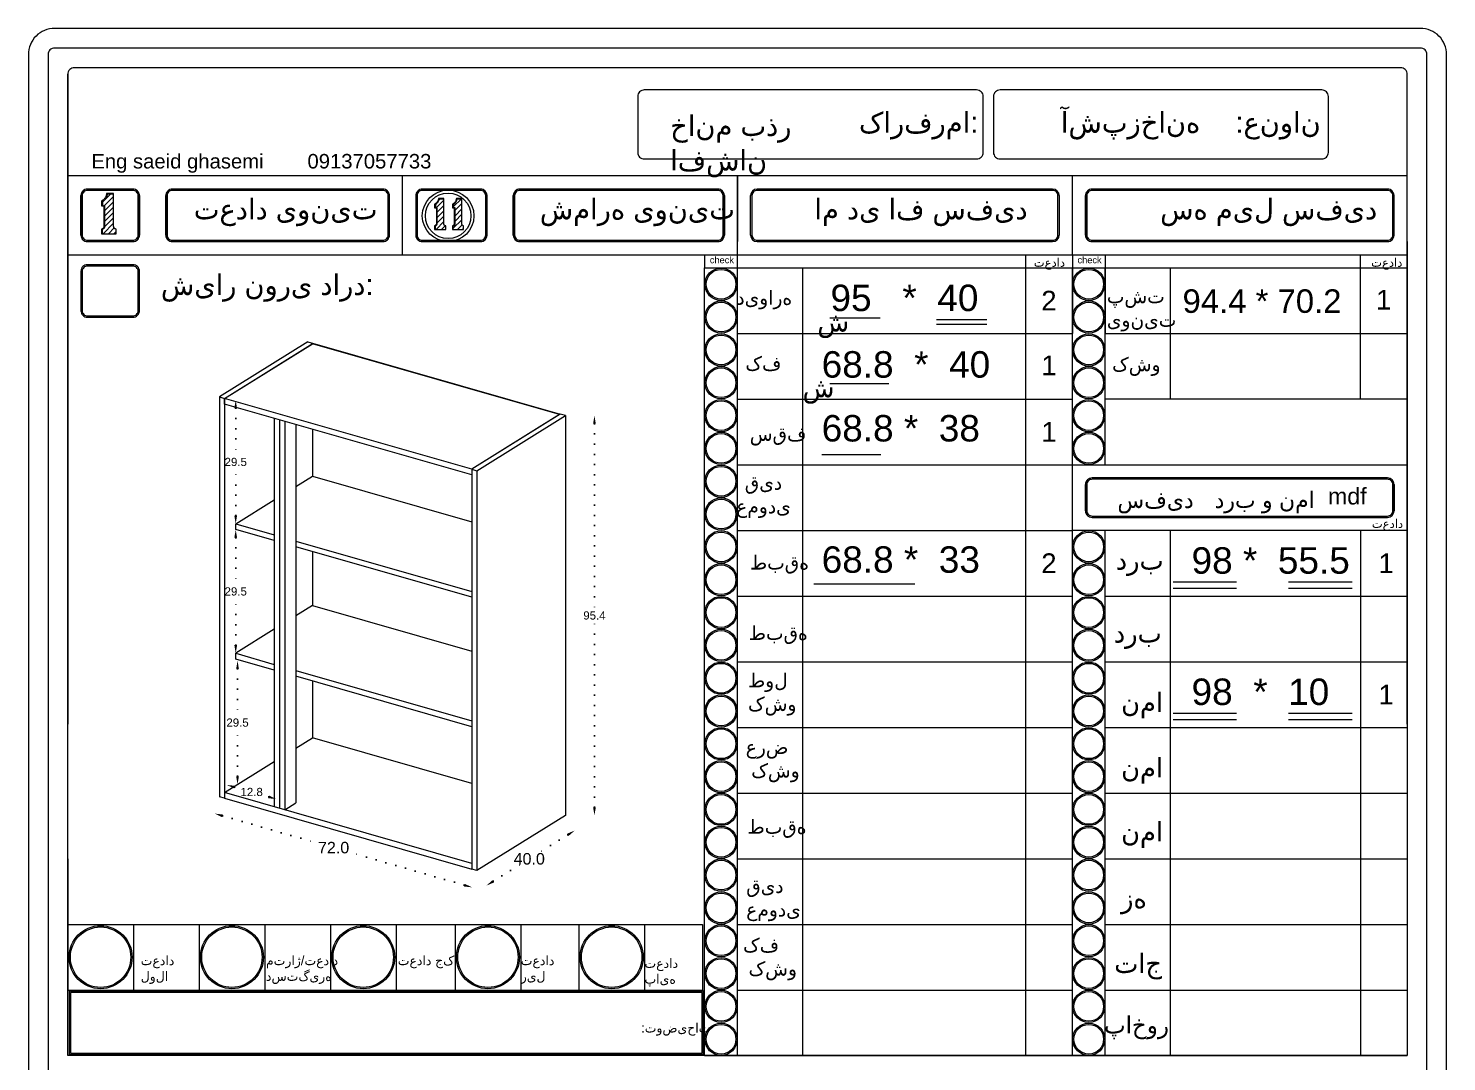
# Model space of a CAD drawing. Header units: inches. Extents: x -1979 to 7680, y -968 to 3127.
# Drawn here: x 1922.6 to 2354.6, y 2171.5 to 2486.3 of the extents above; entities that cross this region are included whole.
import ezdxf

# ---------------------------------------------------------------- set-up
doc = ezdxf.new("R2010")
doc.units = ezdxf.units.IN
doc.header["$MEASUREMENT"] = 0
doc.linetypes.add('ACAD_ISO07W100', pattern=[3, 0, -3])
doc.styles.get("Standard").update_dxf_attribs({"font": 'arial.ttf'})
doc.dimstyles.new('Copy of Standard', dxfattribs={"dimtxt": 2.5, "dimasz": 2.5, "dimexe": 0.18, "dimexo": 0.0625, "dimgap": 0.09, "dimtad": 0, "dimtih": 1, "dimtoh": 1, "dimdec": 1, "dimzin": 0, "dimdsep": 46, "dimtxsty": 'Standard', "dimcen": 0.09, "dimse1": 1, "dimse2": 1, "dimadec": 0, "dimazin": 0, "dimtfac": 1, "dimtdec": 1, "dimtix": 1, "dimtofl": 0, "dimtmove": 0, "dimatfit": 3, "dimfxl": 1, "dimtolj": 1, "dimtzin": 0, "dimarcsym": 0})
doc.dimstyles.get("Standard").update_dxf_attribs({"dimtxt": 3.5, "dimasz": 2.5, "dimexe": 0.18, "dimexo": 0.0625, "dimgap": 0.09, "dimtad": 0, "dimtih": 1, "dimtoh": 1, "dimdec": 1, "dimzin": 0, "dimdsep": 46, "dimtxsty": 'Standard', "dimcen": 0.09, "dimse1": 1, "dimse2": 1, "dimadec": 0, "dimazin": 0, "dimtfac": 1, "dimtdec": 1, "dimtix": 1, "dimtofl": 0, "dimtmove": 0, "dimatfit": 3, "dimfxl": 1, "dimtolj": 1, "dimtzin": 0, "dimarcsym": 0})
pattern_1 = [(45, (1480.8519, 2975.4378), (-0.8148213, 0.8148213), [])]

# ---------------------------------------------------------------- blocks, each defined once
blk = doc.blocks.new('*D163')
at = {"color": 0, "linetype": 'ACAD_ISO07W100', "lineweight": -2, "transparency": 16777216}
for p, q in [((2095.06, 2365.86), (2095.06, 2308.82)), ((2095.06, 2249.06), (2095.06, 2306.09))]:
    blk.add_line(p, q, dxfattribs=at)
at = {"color": 0, "transparency": 16777216}
for points in [[(2094.64, 2365.86), (2095.48, 2365.86), (2095.06, 2368.36)], [(2094.64, 2249.06), (2095.48, 2249.06), (2095.06, 2246.56)]]:
    blk.add_solid(points, dxfattribs=at)
at = {"layer": 'Defpoints', "color": 0, "transparency": 16777216}
for p in [(2086.2, 2368.36), (2095.06, 2368.36), (2086.2, 2246.56)]:
    blk.add_point(p, dxfattribs=at)
at = {"color": 0, "lineweight": 20, "transparency": 16777216, "insert": (2095.06, 2307.46), "char_height": 2.5, "attachment_point": 5}
blk.add_mtext('\\A1;95.4', dxfattribs=at)
blk = doc.blocks.new('*D164')
at = {"color": 0, "linetype": 'ACAD_ISO07W100', "lineweight": -2, "transparency": 16777216}
for p, q in [((2086.95, 2240.64), (2078.21, 2235.19)), ((2064.25, 2226.49), (2072.19, 2231.44))]:
    blk.add_line(p, q, dxfattribs=at)
at = {"color": 0, "transparency": 16777216}
for points in [[(2086.73, 2240.99), (2087.17, 2240.29), (2089.07, 2241.96)], [(2064.03, 2226.84), (2064.47, 2226.14), (2062.13, 2225.17)]]:
    blk.add_solid(points, dxfattribs=at)
at = {"layer": 'Defpoints', "color": 0, "transparency": 16777216}
for p in [(2086.2, 2246.56), (2059.26, 2229.76), (2062.13, 2225.17)]:
    blk.add_point(p, dxfattribs=at)
at = {"color": 0, "lineweight": 20, "transparency": 16777216, "insert": (2075.2, 2233.32), "char_height": 3.5, "attachment_point": 5}
blk.add_mtext('\\A1;40.0', dxfattribs=at)
blk = doc.blocks.new('*D165')
at = {"color": 0, "linetype": 'ACAD_ISO07W100', "lineweight": -2, "transparency": 16777216}
for p, q in [((1981.76, 2246.43), (2010.99, 2238.05)), ((2055.39, 2225.32), (2020.22, 2235.41))]:
    blk.add_line(p, q, dxfattribs=at)
at = {"color": 0, "transparency": 16777216}
for points in [[(1981.88, 2246.83), (1981.65, 2246.03), (1979.36, 2247.12)], [(2055.51, 2225.73), (2055.28, 2224.92), (2057.79, 2224.64)]]:
    blk.add_solid(points, dxfattribs=at)
at = {"layer": 'Defpoints', "color": 0, "transparency": 16777216}
for p in [(1980.83, 2252.25), (1979.36, 2247.12), (2059.26, 2229.76)]:
    blk.add_point(p, dxfattribs=at)
at = {"color": 0, "lineweight": 20, "transparency": 16777216, "insert": (2015.61, 2236.73), "char_height": 3.5, "attachment_point": 5}
blk.add_mtext('\\A1;72.0', dxfattribs=at)
blk = doc.blocks.new('*D168')
at = {"color": 0, "linetype": 'ACAD_ISO07W100', "lineweight": -2, "transparency": 16777216}
for p, q in [((1985.79, 2331.14), (1985.79, 2316.16)), ((1985.79, 2298.44), (1985.79, 2313.43))]:
    blk.add_line(p, q, dxfattribs=at)
at = {"color": 0, "transparency": 16777216}
for points in [[(1985.37, 2331.14), (1986.2, 2331.14), (1985.79, 2333.64)], [(1985.37, 2298.44), (1986.2, 2298.44), (1985.79, 2295.94)]]:
    blk.add_solid(points, dxfattribs=at)
at = {"layer": 'Defpoints', "color": 0, "transparency": 16777216}
for p in [(1985.79, 2333.64), (1985.79, 2295.94), (1985.79, 2295.94)]:
    blk.add_point(p, dxfattribs=at)
at = {"color": 0, "lineweight": 20, "transparency": 16777216, "insert": (1985.79, 2314.79), "char_height": 2.5, "attachment_point": 5}
blk.add_mtext('\\A1;29.5', dxfattribs=at)
blk = doc.blocks.new('*D166')
at = {"color": 0, "linetype": 'ACAD_ISO07W100', "lineweight": -2, "transparency": 16777216}
for p, q in [((1986.35, 2291.18), (1986.35, 2276.2)), ((1986.35, 2258.48), (1986.35, 2273.46))]:
    blk.add_line(p, q, dxfattribs=at)
at = {"color": 0, "transparency": 16777216}
for points in [[(1985.93, 2291.18), (1986.76, 2291.18), (1986.35, 2293.68)], [(1985.93, 2258.48), (1986.76, 2258.48), (1986.35, 2255.98)]]:
    blk.add_solid(points, dxfattribs=at)
at = {"layer": 'Defpoints', "color": 0, "transparency": 16777216}
for p in [(1986.35, 2293.68), (1986.35, 2255.98), (1986.35, 2255.98)]:
    blk.add_point(p, dxfattribs=at)
at = {"color": 0, "lineweight": 20, "transparency": 16777216, "insert": (1986.35, 2274.83), "char_height": 2.5, "attachment_point": 5}
blk.add_mtext('\\A1;29.5', dxfattribs=at)
blk = doc.blocks.new('*D167')
at = {"color": 0, "linetype": 'ACAD_ISO07W100', "lineweight": -2, "transparency": 16777216}
for p, q in [((1985.79, 2370.58), (1985.79, 2355.6)), ((1985.79, 2337.88), (1985.79, 2352.87))]:
    blk.add_line(p, q, dxfattribs=at)
at = {"color": 0, "transparency": 16777216}
for points in [[(1985.37, 2370.58), (1986.2, 2370.58), (1985.79, 2373.08)], [(1985.37, 2337.88), (1986.2, 2337.88), (1985.79, 2335.38)]]:
    blk.add_solid(points, dxfattribs=at)
at = {"layer": 'Defpoints', "color": 0, "transparency": 16777216}
for p in [(1985.79, 2373.08), (1985.79, 2335.38), (1985.79, 2335.38)]:
    blk.add_point(p, dxfattribs=at)
at = {"color": 0, "lineweight": 20, "transparency": 16777216, "insert": (1985.79, 2354.23), "char_height": 2.5, "attachment_point": 5}
blk.add_mtext('\\A1;29.5', dxfattribs=at)
blk = doc.blocks.new('*D169')
at = {"color": 0, "linetype": 'ACAD_ISO07W100', "lineweight": -2, "transparency": 16777216}
for p, q in [((1985.49, 2255.17), (1987.42, 2254.61)), ((1995.79, 2252.21), (1993.86, 2252.77))]:
    blk.add_line(p, q, dxfattribs=at)
at = {"color": 0, "transparency": 16777216}
for points in [[(1985.6, 2255.57), (1985.37, 2254.77), (1983.08, 2255.85)], [(1995.91, 2252.61), (1995.68, 2251.81), (1998.19, 2251.52)]]:
    blk.add_solid(points, dxfattribs=at)
at = {"layer": 'Defpoints', "color": 0, "transparency": 16777216}
for p in [(1982.42, 2253.53), (1998.19, 2251.52), (1997.53, 2249.2)]:
    blk.add_point(p, dxfattribs=at)
at = {"color": 0, "lineweight": 20, "transparency": 16777216, "insert": (1990.64, 2253.69), "char_height": 2.5, "attachment_point": 5}
blk.add_mtext('\\A1;12.8', dxfattribs=at)

msp = doc.modelspace()

# ---------------------------------------------------------------- hatches: boundary and pattern name
at = {"lineweight": 20}
h = msp.add_hatch(dxfattribs=at)
h.set_pattern_fill('ANSI31', color=256, scale=9.218651)
h.set_pattern_definition([(45, (1199.3718, 2974.9671), (-0.8148213, 0.8148213), [])])
h.paths.add_polyline_path([(1949.14, 2425.22), (1949.05, 2425.26), (1948.96, 2425.31), (1948.88, 2425.38), (1948.82, 2425.45), (1948.75, 2425.53), (1948.7, 2425.61), (1948.66, 2425.7), (1948.63, 2425.8), (1948.62, 2425.9), (1948.61, 2426), (1948.61, 2435.92), (1946.75, 2435.92), (1946.72, 2435.69), (1946.67, 2435.46), (1946.61, 2435.24), (1946.52, 2435.02), (1946.41, 2434.81), (1946.29, 2434.62), (1946.15, 2434.43), (1946, 2434.25), (1945.83, 2434.09), (1945.64, 2433.95), (1945.45, 2433.82), (1945.24, 2433.71), (1945.24, 2432.3), (1945.65, 2432.3), (1945.96, 2432.28), (1945.96, 2426.04), (1945.95, 2425.94), (1945.92, 2425.85), (1945.89, 2425.76), (1945.85, 2425.67), (1945.8, 2425.59), (1945.74, 2425.51), (1945.67, 2425.44), (1945.59, 2425.38), (1945.51, 2425.32), (1945.43, 2425.28), (1945.34, 2425.24), (1945.24, 2425.21), (1945.24, 2423.78), (1949.33, 2423.78), (1949.33, 2425.16), (1949.23, 2425.18)])
h = msp.add_hatch(dxfattribs=at)
h.set_pattern_fill('ANSI31', color=256, scale=9.218651)
h.set_pattern_definition(pattern_1)
h.paths.add_polyline_path([(2049.6, 2426.2), (2049.53, 2426.23), (2049.46, 2426.27), (2049.4, 2426.32), (2049.35, 2426.37), (2049.3, 2426.43), (2049.26, 2426.5), (2049.23, 2426.57), (2049.21, 2426.65), (2049.2, 2426.72), (2049.19, 2426.8), (2049.19, 2434.44), (2047.76, 2434.44), (2047.74, 2434.26), (2047.7, 2434.08), (2047.65, 2433.91), (2047.58, 2433.74), (2047.5, 2433.58), (2047.41, 2433.43), (2047.3, 2433.29), (2047.18, 2433.15), (2047.05, 2433.03), (2046.91, 2432.92), (2046.76, 2432.82), (2046.6, 2432.73), (2046.6, 2431.65), (2046.91, 2431.65), (2047.15, 2431.63), (2047.15, 2426.83), (2047.14, 2426.75), (2047.12, 2426.68), (2047.1, 2426.61), (2047.07, 2426.54), (2047.03, 2426.48), (2046.98, 2426.42), (2046.93, 2426.37), (2046.87, 2426.32), (2046.81, 2426.28), (2046.74, 2426.24), (2046.67, 2426.21), (2046.6, 2426.19), (2046.6, 2425.09), (2049.75, 2425.09), (2049.75, 2426.16), (2049.67, 2426.17)])
h = msp.add_hatch(dxfattribs=at)
h.set_pattern_fill('ANSI31', color=256, scale=9.218651)
h.set_pattern_definition(pattern_1)
h.paths.add_polyline_path([(2055.06, 2426.2), (2054.99, 2426.23), (2054.93, 2426.27), (2054.87, 2426.32), (2054.82, 2426.37), (2054.77, 2426.43), (2054.73, 2426.5), (2054.7, 2426.57), (2054.68, 2426.65), (2054.66, 2426.72), (2054.66, 2426.8), (2054.66, 2434.44), (2053.22, 2434.44), (2053.2, 2434.26), (2053.17, 2434.08), (2053.11, 2433.91), (2053.05, 2433.74), (2052.97, 2433.58), (2052.87, 2433.43), (2052.77, 2433.29), (2052.65, 2433.15), (2052.52, 2433.03), (2052.37, 2432.92), (2052.22, 2432.82), (2052.07, 2432.73), (2052.07, 2431.65), (2052.38, 2431.65), (2052.62, 2431.63), (2052.62, 2426.83), (2052.61, 2426.75), (2052.59, 2426.68), (2052.56, 2426.61), (2052.53, 2426.54), (2052.49, 2426.48), (2052.45, 2426.42), (2052.39, 2426.37), (2052.34, 2426.32), (2052.27, 2426.28), (2052.21, 2426.24), (2052.14, 2426.21), (2052.07, 2426.19), (2052.07, 2425.09), (2055.21, 2425.09), (2055.21, 2426.16), (2055.14, 2426.17)])

# ---------------------------------------------------------------- linework, layer by layer
for p, q in [((1934.63, 2173.37), (1934.63, 2472.34)), ((2342.63, 2441.37), (1934.63, 2441.37)), ((1934.63, 2262.38), (1934.63, 2441.37)), ((2036.63, 2417.37), (2036.63, 2441.37)), ((2138.63, 2417.37), (2138.63, 2441.37)), ((2138.63, 2441.37), (2138.63, 2421.37)), ((2240.63, 2417.37), (2240.63, 2441.37)), ((1954.48, 2437.37), (1940.63, 2437.37)), ((2030.63, 2437.37), (1966.48, 2437.37)), ((2060.34, 2437.37), (2042.63, 2437.37)), ((2132.63, 2437.37), (2072.34, 2437.37)), ((2234.63, 2437.37), (2144.63, 2437.37)), ((2336.63, 2437.37), (2246.63, 2437.37)), ((1938.63, 2423.37), (1938.63, 2435.37)), ((1945.24, 2433.71), (1945.24, 2432.3)), ((1956.48, 2435.37), (1956.48, 2423.37)), ((1964.48, 2423.37), (1964.48, 2435.37)), ((2032.63, 2423.37), (2032.63, 2435.37)), ((2040.63, 2435.37), (2040.63, 2423.37)), ((2046.6, 2432.73), (2046.6, 2431.65)), ((2052.07, 2432.73), (2052.07, 2431.65)), ((2062.34, 2423.37), (2062.34, 2435.37)), ((2070.34, 2423.37), (2070.34, 2435.37)), ((2134.63, 2435.37), (2134.63, 2423.37)), ((2142.63, 2423.37), (2142.63, 2435.37)), ((2236.63, 2435.37), (2236.63, 2423.37)), ((2244.63, 2423.37), (2244.63, 2435.37)), ((2338.63, 2423.37), (2338.63, 2435.37)), ((1945.24, 2423.78), (1949.33, 2423.78)), ((2046.6, 2425.09), (2049.75, 2425.09)), ((2052.07, 2425.09), (2055.21, 2425.09)), ((1940.63, 2421.37), (1954.48, 2421.37)), ((2030.63, 2421.37), (1966.48, 2421.37)), ((2042.63, 2421.37), (2060.34, 2421.37)), ((2132.63, 2421.37), (2072.34, 2421.37)), ((2144.63, 2421.37), (2234.63, 2421.37)), ((2246.63, 2421.37), (2336.63, 2421.37)), ((2342.63, 2421.37), (2342.63, 2173.37)), ((1934.63, 2417.37), (2342.63, 2417.37)), ((2128.63, 2417.37), (2128.63, 2413.37)), ((2138.63, 2173.37), (2138.63, 2417.37)), ((2226.46, 2173.37), (2226.46, 2417.37)), ((2240.63, 2417.37), (2240.63, 2393.37)), ((2250.63, 2417.37), (2250.63, 2393.37)), ((2328.41, 2373.37), (2328.41, 2417.37)), ((2128.63, 2413.37), (2342.63, 2413.37)), ((2128.63, 2173.37), (2128.63, 2413.37)), ((2158.44, 2413.37), (2158.44, 2173.37)), ((2240.63, 2257.37), (2240.63, 2413.37)), ((2240.63, 2173.37), (2240.63, 2413.37)), ((2250.63, 2353.37), (2250.63, 2413.37)), ((2250.63, 2353.37), (2250.63, 2413.37)), ((2250.63, 2413.37), (2250.63, 2393.37)), ((2270.44, 2413.37), (2270.44, 2373.37)), ((2166.79, 2398.12), (2182.12, 2398.12)), ((2199.29, 2397.62), (2214.62, 2397.62)), ((2138.63, 2393.37), (2240.63, 2393.37)), ((2199.29, 2396.23), (2214.62, 2396.23)), ((2250.63, 2393.37), (2342.63, 2393.37)), ((2166.79, 2378.12), (2184.68, 2378.12)), ((2138.63, 2373.37), (2240.63, 2373.37)), ((2342.63, 2373.37), (2250.63, 2373.37)), ((2342.63, 2373.37), (2322.63, 2373.37)), ((2164.36, 2356.52), (2182.24, 2356.52)), ((2138.63, 2353.37), (2342.63, 2353.37)), ((2244.63, 2339.37), (2244.63, 2347.37)), ((2336.63, 2349.37), (2246.63, 2349.37)), ((2338.63, 2347.37), (2338.63, 2339.37)), ((2336.63, 2337.37), (2246.63, 2337.37)), ((2138.63, 2333.37), (2240.63, 2333.37)), ((2342.63, 2333.37), (2240.63, 2333.37)), ((2250.63, 2173.37), (2250.63, 2333.37)), ((2270.44, 2333.37), (2270.44, 2173.37)), ((2328.41, 2333.37), (2328.41, 2173.37)), ((2161.88, 2317.12), (2192.64, 2317.12)), ((2271.33, 2317.76), (2290.66, 2317.76)), ((2271.33, 2315.75), (2290.66, 2315.75)), ((2306.5, 2317.76), (2325.84, 2317.76)), ((2306.5, 2315.75), (2325.84, 2315.75)), ((2138.63, 2313.37), (2240.63, 2313.37)), ((2138.63, 2313.37), (2158.44, 2313.37)), ((2138.63, 2313.37), (2240.63, 2313.37)), ((2207.14, 2313.37), (2240.63, 2313.37)), ((2250.63, 2313.37), (2342.63, 2313.37)), ((2138.63, 2293.37), (2158.44, 2293.37)), ((2138.63, 2293.37), (2240.63, 2293.37)), ((2250.63, 2293.37), (2342.63, 2293.37)), ((2250.63, 2293.37), (2342.63, 2293.37)), ((2271.33, 2277.76), (2290.66, 2277.76)), ((2306.5, 2277.76), (2325.84, 2277.76)), ((2138.63, 2273.37), (2240.63, 2273.37)), ((2250.63, 2273.37), (2342.63, 2273.37)), ((2271.33, 2275.75), (2290.66, 2275.75)), ((2306.5, 2275.75), (2325.84, 2275.75)), ((2138.63, 2253.37), (2240.63, 2253.37)), ((2226.46, 2253.37), (2240.63, 2253.37)), ((2250.63, 2253.37), (2342.63, 2253.37)), ((1934.63, 2233.37), (1934.63, 2193.37)), ((1934.63, 2233.37), (1934.63, 2193.37)), ((2138.63, 2233.37), (2240.63, 2233.37)), ((2226.46, 2233.37), (2240.63, 2233.37)), ((2250.63, 2233.37), (2342.63, 2233.37)), ((2250.63, 2233.37), (2342.63, 2233.37)), ((1934.63, 2213.37), (2128.01, 2213.37)), ((1954.63, 2213.37), (1954.63, 2193.37)), ((1974.63, 2213.37), (1974.63, 2193.37)), ((1994.63, 2213.37), (1994.63, 2193.37)), ((2014.63, 2213.37), (2014.63, 2193.37)), ((2034.63, 2213.37), (2034.63, 2193.37)), ((2052.62, 2213.37), (2052.62, 2193.37)), ((2072.62, 2213.37), (2072.62, 2193.37)), ((2090.3, 2213.37), (2090.3, 2193.37)), ((2110.3, 2213.37), (2110.3, 2193.37)), ((2128.01, 2213.37), (2128.01, 2193.37)), ((2138.63, 2213.37), (2240.63, 2213.37)), ((2138.63, 2213.37), (2240.63, 2213.37)), ((2226.46, 2213.37), (2240.63, 2213.37)), ((2250.63, 2213.37), (2342.63, 2213.37)), ((2250.63, 2213.37), (2342.63, 2213.37)), ((1934.63, 2193.37), (2128.01, 2193.37)), ((2138.63, 2193.37), (2240.63, 2193.37)), ((2138.63, 2193.37), (2240.63, 2193.37)), ((2226.46, 2193.37), (2240.63, 2193.37)), ((2250.63, 2193.37), (2342.63, 2193.37)), ((2250.63, 2193.37), (2342.63, 2193.37)), ((2128.63, 2173.37), (1934.63, 2173.37)), ((2128.63, 2173.37), (2240.63, 2173.37)), ((2128.63, 2173.37), (2342.63, 2173.37)), ((2128.63, 2173.37), (2240.63, 2173.37))]:
    msp.add_line(p, q, dxfattribs=at)
at = {"linetype": 'Continuous', "lineweight": 20, "extrusion": (-1.66533e-16, 0.906236, 0.422772)}
for p, q in [((2007.77, 2390.84), (1980.83, 2374.05)), ((1982.42, 2373.59), (2009.36, 2390.39)), ((1982.42, 2373.59), (2009.16, 2390.26)), ((2007.77, 2390.84), (2084.61, 2368.81)), ((2084.41, 2368.69), (2009.16, 2390.26)), ((2084.41, 2368.69), (2009.16, 2390.26)), ((1980.83, 2374.05), (1982.42, 2373.59)), ((1980.83, 2374.05), (1980.83, 2252.25)), ((1982.42, 2371.85), (1982.42, 2373.59)), ((2057.68, 2352.02), (1982.42, 2373.59)), ((1982.42, 2373.59), (1982.42, 2251.79)), ((2057.68, 2350.28), (1982.42, 2371.85)), ((1997.53, 2367.52), (1997.53, 2249.2)), ((2084.61, 2368.81), (2057.68, 2352.02)), ((2084.41, 2368.69), (2057.68, 2352.02)), ((2059.26, 2351.56), (2086.2, 2368.36)), ((2084.61, 2368.81), (2084.41, 2368.69)), ((2086.2, 2368.36), (2084.61, 2368.81)), ((2086.2, 2368.36), (2086.2, 2246.56)), ((1999.12, 2367.06), (1999.12, 2248.75)), ((2000.71, 2366.61), (2000.71, 2248.29)), ((2004.12, 2365.63), (2004.12, 2250.42)), ((2009.16, 2364.19), (2009.16, 2349.95)), ((2057.68, 2352.02), (2059.26, 2351.56)), ((2057.68, 2352.02), (2057.68, 2230.22)), ((2057.68, 2352.02), (2057.68, 2350.28)), ((2059.26, 2351.56), (2059.26, 2229.76)), ((2004.12, 2346.81), (2009.16, 2349.95)), ((2009.16, 2349.95), (2057.68, 2336.04)), ((1985.79, 2335.38), (1997.53, 2342.7)), ((1985.79, 2335.38), (1997.53, 2332.02)), ((1985.79, 2333.64), (1985.79, 2335.38)), ((1997.53, 2330.28), (1985.79, 2333.64)), ((2004.12, 2330.13), (2057.68, 2314.77)), ((2057.68, 2313.03), (2004.12, 2328.39)), ((2009.16, 2326.94), (2009.16, 2310.51)), ((2009.16, 2310.51), (2004.12, 2307.37)), ((2009.16, 2310.51), (2057.68, 2296.6)), ((1997.53, 2303.26), (1985.79, 2295.94)), ((1985.79, 2295.94), (1997.53, 2292.58)), ((1985.79, 2294.2), (1985.79, 2295.94)), ((1997.53, 2290.84), (1985.79, 2294.2)), ((2004.12, 2290.69), (2057.68, 2275.33)), ((2057.68, 2273.59), (2004.12, 2288.95)), ((2009.16, 2287.5), (2009.16, 2270.2)), ((2004.12, 2267.06), (2009.16, 2270.2)), ((2057.68, 2256.29), (2009.16, 2270.2)), ((1982.42, 2253.53), (1997.53, 2262.95)), ((1982.42, 2251.79), (1980.83, 2252.25)), ((2057.68, 2231.96), (1982.42, 2253.53)), ((1982.42, 2253.53), (1982.42, 2251.79)), ((1982.42, 2251.79), (2057.68, 2230.22)), ((2000.71, 2248.29), (2004.12, 2250.42)), ((2086.2, 2246.56), (2059.26, 2229.76)), ((2057.68, 2231.96), (2057.68, 2230.22)), ((2059.26, 2229.76), (2057.68, 2230.22))]:
    msp.add_line(p, q, dxfattribs=at)
at = {"lineweight": 20}
for points in [[(1930.63, 1880.34), (2346.63, 1880.34, 0.414214), (2354.63, 1888.34), (2354.63, 2478.34, 0.414214), (2346.63, 2486.34), (1930.63, 2486.34, 0.414214), (1922.63, 2478.34), (1922.63, 1888.34, 0.414214)], [(1930.63, 1886.34), (2346.63, 1886.34, 0.414214), (2348.63, 1888.34), (2348.63, 2478.34, 0.414214), (2346.63, 2480.34), (1930.63, 2480.34, 0.414214), (1928.63, 2478.34), (1928.63, 1888.34, 0.414214)], [(2213.48, 2465.58, 0.414214), (2211.48, 2467.58), (2110.24, 2467.58, 0.414214), (2108.24, 2465.58), (2108.24, 2448.55, 0.414214), (2110.24, 2446.55), (2211.48, 2446.55, 0.414214), (2213.48, 2448.55)], [(2218.61, 2446.55), (2316.61, 2446.55, 0.414214), (2318.61, 2448.55), (2318.61, 2465.58, 0.414214), (2316.61, 2467.58), (2218.61, 2467.58, 0.414214), (2216.61, 2465.58), (2216.61, 2448.55, 0.414214)], [(2318.61, 2465.58, 0.414214), (2316.61, 2467.58), (2218.61, 2467.58, 0.414214), (2216.61, 2465.58), (2216.61, 2448.55, 0.414214), (2218.61, 2446.55), (2316.61, 2446.55, 0.414214), (2318.61, 2448.55)], [(1956.48, 2435.37, 0.414214), (1954.48, 2437.37), (1940.63, 2437.37, 0.414214), (1938.63, 2435.37), (1938.63, 2423.37, 0.414214), (1940.63, 2421.37), (1954.48, 2421.37, 0.414214), (1956.48, 2423.37)], [(1956.08, 2435.37, 0.414214), (1954.48, 2436.97), (1940.63, 2436.97, 0.414214), (1939.03, 2435.37), (1939.03, 2423.37, 0.414214), (1940.63, 2421.77), (1954.48, 2421.77, 0.414214), (1956.08, 2423.37)], [(2032.63, 2435.37, 0.414214), (2030.63, 2437.37), (1966.48, 2437.37, 0.414214), (1964.48, 2435.37), (1964.48, 2423.37, 0.414214), (1966.48, 2421.37), (2030.63, 2421.37, 0.414214), (2032.63, 2423.37)], [(2032.23, 2435.37, 0.414214), (2030.63, 2436.97), (1966.48, 2436.97, 0.414214), (1964.88, 2435.37), (1964.88, 2423.37, 0.414214), (1966.48, 2421.77), (2030.63, 2421.77, 0.414214), (2032.23, 2423.37)], [(2062.34, 2435.37, 0.414214), (2060.34, 2437.37), (2042.63, 2437.37, 0.414214), (2040.63, 2435.37), (2040.63, 2423.37, 0.414214), (2042.63, 2421.37), (2060.34, 2421.37, 0.414214), (2062.34, 2423.37)], [(2061.94, 2435.37, 0.414214), (2060.34, 2436.97), (2042.63, 2436.97, 0.414214), (2041.03, 2435.37), (2041.03, 2423.37, 0.414214), (2042.63, 2421.77), (2060.34, 2421.77, 0.414214), (2061.94, 2423.37)], [(2134.63, 2435.37, 0.414214), (2132.63, 2437.37), (2072.34, 2437.37, 0.414214), (2070.34, 2435.37), (2070.34, 2423.37, 0.414214), (2072.34, 2421.37), (2132.63, 2421.37, 0.414214), (2134.63, 2423.37)], [(2134.23, 2435.37, 0.414214), (2132.63, 2436.97), (2072.34, 2436.97, 0.414214), (2070.74, 2435.37), (2070.74, 2423.37, 0.414214), (2072.34, 2421.77), (2132.63, 2421.77, 0.414214), (2134.23, 2423.37)], [(2236.23, 2435.37, 0.414214), (2234.63, 2436.97), (2144.63, 2436.97, 0.414214), (2143.03, 2435.37), (2143.03, 2423.37, 0.414214), (2144.63, 2421.77), (2234.63, 2421.77, 0.414214), (2236.23, 2423.37)], [(2338.63, 2435.37, 0.414214), (2336.63, 2437.37), (2246.63, 2437.37, 0.414214), (2244.63, 2435.37), (2244.63, 2423.37, 0.414214), (2246.63, 2421.37), (2336.63, 2421.37, 0.414214), (2338.63, 2423.37)], [(2338.23, 2435.37, 0.414214), (2336.63, 2436.97), (2246.63, 2436.97, 0.414214), (2245.03, 2435.37), (2245.03, 2423.37, 0.414214), (2246.63, 2421.77), (2336.63, 2421.77, 0.414214), (2338.23, 2423.37)], [(1956.48, 2412.33, 0.414214), (1954.48, 2414.33), (1940.63, 2414.33, 0.414214), (1938.63, 2412.33), (1938.63, 2400.33, 0.414214), (1940.63, 2398.33), (1954.48, 2398.33, 0.414214), (1956.48, 2400.33)], [(1956.48, 2412.33, 0.414214), (1954.48, 2414.33), (1940.63, 2414.33, 0.414214), (1938.63, 2412.33), (1938.63, 2400.33, 0.414214), (1940.63, 2398.33), (1954.48, 2398.33, 0.414214), (1956.48, 2400.33)], [(1956.08, 2412.33, 0.414214), (1954.48, 2413.93), (1940.63, 2413.93, 0.414214), (1939.03, 2412.33), (1939.03, 2400.33, 0.414214), (1940.63, 2398.73), (1954.48, 2398.73, 0.414214), (1956.08, 2400.33)], [(1956.08, 2412.33, 0.414214), (1954.48, 2413.93), (1940.63, 2413.93, 0.414214), (1939.03, 2412.33), (1939.03, 2400.33, 0.414214), (1940.63, 2398.73), (1954.48, 2398.73, 0.414214), (1956.08, 2400.33)], [(2338.63, 2347.37, 0.414214), (2336.63, 2349.37), (2246.63, 2349.37, 0.414214), (2244.63, 2347.37), (2244.63, 2339.37, 0.414214), (2246.63, 2337.37), (2336.63, 2337.37, 0.414214), (2338.63, 2339.37)], [(2338.23, 2347.37, 0.414214), (2336.63, 2348.97), (2246.63, 2348.97, 0.414214), (2245.03, 2347.37), (2245.03, 2339.37, 0.414214), (2246.63, 2337.77), (2336.63, 2337.77, 0.414214), (2338.23, 2339.37)]]:
    msp.add_lwpolyline(points, format="xyb", close=True, dxfattribs=at)
for points in [[(2342.63, 2274.31), (2342.63, 2472.34, 0.414214), (2340.63, 2474.34), (1936.63, 2474.34, 0.414214), (1934.63, 2472.34), (1934.63, 2274.31)], [(2213.48, 2465.58, 0.414214), (2211.48, 2467.58), (2110.24, 2467.58, 0.414214), (2108.24, 2465.58), (2108.24, 2448.55, 0.414214), (2110.24, 2446.55), (2211.48, 2446.55, 0.414214), (2213.48, 2448.55), (2213.48, 2465.58)]]:
    msp.add_lwpolyline(points, format="xyb", dxfattribs=at)
for points in [[(1944.93, 2423.72), (1949.33, 2423.72), (1949.33, 2423.78), (1949.33, 2425.16), (1949.23, 2425.18), (1949.14, 2425.22), (1949.05, 2425.26), (1948.96, 2425.31), (1948.88, 2425.38), (1948.82, 2425.45), (1948.75, 2425.53), (1948.7, 2425.61), (1948.66, 2425.7), (1948.63, 2425.8), (1948.62, 2425.9), (1948.61, 2426), (1948.61, 2435.92), (1948.61, 2435.98), (1946.45, 2435.98), (1946.42, 2435.75), (1946.37, 2435.52), (1946.3, 2435.29), (1946.22, 2435.07), (1946.11, 2434.86), (1945.99, 2434.66), (1945.85, 2434.47), (1945.69, 2434.3), (1945.52, 2434.13), (1945.33, 2433.99), (1945.14, 2433.86), (1944.93, 2433.74), (1944.93, 2432.3), (1945.24, 2432.3), (1945.65, 2432.3), (1945.65, 2426), (1945.64, 2425.9), (1945.61, 2425.81), (1945.58, 2425.71), (1945.54, 2425.62), (1945.49, 2425.54), (1945.43, 2425.46), (1945.36, 2425.39), (1945.28, 2425.33), (1945.2, 2425.27), (1945.11, 2425.23), (1945.02, 2425.19), (1944.93, 2425.16), (1944.93, 2423.72), (1945.24, 2423.78), (1945.24, 2425.21), (1945.34, 2425.24), (1945.43, 2425.28), (1945.51, 2425.32), (1945.59, 2425.38), (1945.67, 2425.44), (1945.74, 2425.51), (1945.8, 2425.59), (1945.85, 2425.67), (1945.89, 2425.76), (1945.92, 2425.85), (1945.95, 2425.94), (1945.96, 2426.04), (1945.96, 2432.28), (1945.65, 2432.3)], [(1944.93, 2433.74), (1945.24, 2433.71), (1945.45, 2433.82), (1945.64, 2433.95), (1945.83, 2434.09), (1946, 2434.25), (1946.15, 2434.43), (1946.29, 2434.62), (1946.41, 2434.81), (1946.52, 2435.02), (1946.61, 2435.24), (1946.67, 2435.46), (1946.72, 2435.69), (1946.75, 2435.92)], [(1946.45, 2435.98), (1946.75, 2435.92), (1948.61, 2435.92)], [(2046.36, 2425.05), (2049.75, 2425.05), (2049.75, 2425.09), (2049.75, 2426.16), (2049.67, 2426.17), (2049.6, 2426.2), (2049.53, 2426.23), (2049.46, 2426.27), (2049.4, 2426.32), (2049.35, 2426.37), (2049.3, 2426.43), (2049.26, 2426.5), (2049.23, 2426.57), (2049.21, 2426.65), (2049.2, 2426.72), (2049.19, 2426.8), (2049.19, 2434.44), (2049.19, 2434.48), (2047.53, 2434.48), (2047.51, 2434.3), (2047.47, 2434.12), (2047.42, 2433.95), (2047.35, 2433.78), (2047.27, 2433.62), (2047.17, 2433.47), (2047.06, 2433.32), (2046.94, 2433.18), (2046.81, 2433.06), (2046.67, 2432.95), (2046.52, 2432.85), (2046.36, 2432.76), (2046.36, 2431.65), (2046.6, 2431.65), (2046.91, 2431.65), (2046.91, 2426.8), (2046.9, 2426.72), (2046.89, 2426.65), (2046.86, 2426.58), (2046.83, 2426.51), (2046.79, 2426.45), (2046.74, 2426.39), (2046.69, 2426.33), (2046.63, 2426.28), (2046.57, 2426.24), (2046.5, 2426.2), (2046.43, 2426.18), (2046.36, 2426.16), (2046.36, 2425.05), (2046.6, 2425.09), (2046.6, 2426.19), (2046.67, 2426.21), (2046.74, 2426.24), (2046.81, 2426.28), (2046.87, 2426.32), (2046.93, 2426.37), (2046.98, 2426.42), (2047.03, 2426.48), (2047.07, 2426.54), (2047.1, 2426.61), (2047.12, 2426.68), (2047.14, 2426.75), (2047.15, 2426.83), (2047.15, 2431.63), (2046.91, 2431.65)], [(2046.36, 2432.76), (2046.6, 2432.73), (2046.76, 2432.82), (2046.91, 2432.92), (2047.05, 2433.03), (2047.18, 2433.15), (2047.3, 2433.29), (2047.41, 2433.43), (2047.5, 2433.58), (2047.58, 2433.74), (2047.65, 2433.91), (2047.7, 2434.08), (2047.74, 2434.26), (2047.76, 2434.44)], [(2047.53, 2434.48), (2047.76, 2434.44), (2049.19, 2434.44)], [(2051.82, 2425.05), (2055.21, 2425.05), (2055.21, 2425.09), (2055.21, 2426.16), (2055.14, 2426.17), (2055.06, 2426.2), (2054.99, 2426.23), (2054.93, 2426.27), (2054.87, 2426.32), (2054.82, 2426.37), (2054.77, 2426.43), (2054.73, 2426.5), (2054.7, 2426.57), (2054.68, 2426.65), (2054.66, 2426.72), (2054.66, 2426.8), (2054.66, 2434.44), (2054.66, 2434.48), (2052.99, 2434.48), (2052.97, 2434.3), (2052.93, 2434.12), (2052.88, 2433.95), (2052.81, 2433.78), (2052.73, 2433.62), (2052.64, 2433.47), (2052.53, 2433.32), (2052.41, 2433.18), (2052.28, 2433.06), (2052.13, 2432.95), (2051.98, 2432.85), (2051.82, 2432.76), (2051.82, 2431.65), (2052.07, 2431.65), (2052.38, 2431.65), (2052.38, 2426.8), (2052.37, 2426.72), (2052.35, 2426.65), (2052.33, 2426.58), (2052.29, 2426.51), (2052.25, 2426.45), (2052.21, 2426.39), (2052.15, 2426.33), (2052.1, 2426.28), (2052.03, 2426.24), (2051.97, 2426.2), (2051.9, 2426.18), (2051.82, 2426.16), (2051.82, 2425.05), (2052.07, 2425.09), (2052.07, 2426.19), (2052.14, 2426.21), (2052.21, 2426.24), (2052.27, 2426.28), (2052.34, 2426.32), (2052.39, 2426.37), (2052.45, 2426.42), (2052.49, 2426.48), (2052.53, 2426.54), (2052.56, 2426.61), (2052.59, 2426.68), (2052.61, 2426.75), (2052.62, 2426.83), (2052.62, 2431.63), (2052.38, 2431.65)], [(2051.82, 2432.76), (2052.07, 2432.73), (2052.22, 2432.82), (2052.37, 2432.92), (2052.52, 2433.03), (2052.65, 2433.15), (2052.77, 2433.29), (2052.87, 2433.43), (2052.97, 2433.58), (2053.05, 2433.74), (2053.11, 2433.91), (2053.17, 2434.08), (2053.2, 2434.26), (2053.22, 2434.44)], [(2052.99, 2434.48), (2053.22, 2434.44), (2054.66, 2434.44)]]:
    msp.add_lwpolyline(points, dxfattribs=at)
for points in [[(1934.63, 2417.37), (2342.63, 2417.37), (2342.63, 2173.37), (1934.63, 2173.37)], [(2128.63, 2173.37), (1934.63, 2173.37), (1934.63, 2417.37), (2342.63, 2417.37), (2342.63, 2173.37)], [(2128.23, 2192.97), (1935.03, 2192.97), (1935.03, 2173.77), (2128.23, 2173.77)], [(2127.83, 2192.57), (1935.43, 2192.57), (1935.43, 2174.17), (2127.83, 2174.17)]]:
    msp.add_lwpolyline(points, close=True, dxfattribs=at)
for centre, radius in [((2050.49, 2429.23), 7.86), ((2050.49, 2429.23), 6.94), ((2133.63, 2408.37), 4.92), ((2133.63, 2408.37), 4.52), ((2245.63, 2408.37), 4.92), ((2245.63, 2408.37), 4.52), ((2133.63, 2398.37), 4.92), ((2133.63, 2398.37), 4.52), ((2245.63, 2398.37), 4.92), ((2245.63, 2398.37), 4.52), ((2133.63, 2388.37), 4.92), ((2245.63, 2388.37), 4.92), ((2133.63, 2388.37), 4.52), ((2245.63, 2388.37), 4.52), ((2133.63, 2378.37), 4.92), ((2133.63, 2378.37), 4.52), ((2245.63, 2378.37), 4.92), ((2245.63, 2378.37), 4.52), ((2133.63, 2368.37), 4.92), ((2133.63, 2368.37), 4.52), ((2245.63, 2368.37), 4.92), ((2245.63, 2368.37), 4.52), ((2133.63, 2358.37), 4.92), ((2245.63, 2358.37), 4.92), ((2133.63, 2358.37), 4.52), ((2245.63, 2358.37), 4.52), ((2133.63, 2348.37), 4.92), ((2133.63, 2348.37), 4.52), ((2133.63, 2338.37), 4.92), ((2133.63, 2338.37), 4.52), ((2133.63, 2328.37), 4.92), ((2133.63, 2328.37), 4.52), ((2245.63, 2328.37), 4.92), ((2245.63, 2328.37), 4.52), ((2133.63, 2318.37), 4.92), ((2133.63, 2318.37), 4.52), ((2245.63, 2318.37), 4.92), ((2245.63, 2318.37), 4.52), ((2133.63, 2308.37), 4.92), ((2133.63, 2308.37), 4.52), ((2245.63, 2308.37), 4.92), ((2245.63, 2308.37), 4.52), ((2133.63, 2298.37), 4.92), ((2133.63, 2298.37), 4.52), ((2245.63, 2298.37), 4.92), ((2245.63, 2298.37), 4.52), ((2133.63, 2288.37), 4.92), ((2133.63, 2288.37), 4.52), ((2245.63, 2288.37), 4.92), ((2245.63, 2288.37), 4.52), ((2133.63, 2278.37), 4.92), ((2133.63, 2278.37), 4.52), ((2245.63, 2278.37), 4.92), ((2245.63, 2278.37), 4.52), ((2133.63, 2268.37), 4.92), ((2133.63, 2268.37), 4.52), ((2245.63, 2268.37), 4.92), ((2245.63, 2268.37), 4.52), ((2133.63, 2258.37), 4.92), ((2133.63, 2258.37), 4.52), ((2245.63, 2258.37), 4.92), ((2245.63, 2258.37), 4.52), ((2133.63, 2248.37), 4.92), ((2133.63, 2248.37), 4.52), ((2245.63, 2248.37), 4.92), ((2245.63, 2248.37), 4.52), ((2133.63, 2238.37), 4.92), ((2133.63, 2238.37), 4.52), ((2245.63, 2238.37), 4.92), ((2245.63, 2238.37), 4.52), ((2133.63, 2228.37), 4.92), ((2133.63, 2228.37), 4.52), ((2245.63, 2228.37), 4.92), ((2245.63, 2228.37), 4.52), ((2133.63, 2218.37), 4.92), ((2133.63, 2218.37), 4.52), ((2245.63, 2218.37), 4.92), ((2245.63, 2218.37), 4.52), ((1944.63, 2203.37), 9.6), ((1944.63, 2203.37), 9.2), ((1984.63, 2203.37), 9.6), ((1984.63, 2203.37), 9.2), ((2024.63, 2203.37), 9.6), ((2024.63, 2203.37), 9.2), ((2062.62, 2203.37), 9.6), ((2062.62, 2203.37), 9.2), ((2100.3, 2203.37), 9.6), ((2100.3, 2203.37), 9.2), ((2133.63, 2208.37), 4.92), ((2133.63, 2208.37), 4.52), ((2245.63, 2208.37), 4.92), ((2245.63, 2208.37), 4.52), ((2133.63, 2198.37), 4.92), ((2245.63, 2198.37), 4.92), ((2133.63, 2198.37), 4.52), ((2245.63, 2198.37), 4.52), ((2133.63, 2188.37), 4.92), ((2133.63, 2188.37), 4.52), ((2245.63, 2188.37), 4.92), ((2245.63, 2188.37), 4.52), ((2133.63, 2178.37), 4.92), ((2133.63, 2178.37), 4.52), ((2245.63, 2178.37), 4.92), ((2245.63, 2178.37), 4.52)]:
    msp.add_circle(centre, radius, dxfattribs=at)
for centre, start, end in [((1940.63, 2435.37), 90, 180), ((1954.48, 2435.37), 0, 90), ((1966.48, 2435.37), 90, 180), ((2030.63, 2435.37), 0, 90), ((2042.63, 2435.37), 90, 180), ((2060.34, 2435.37), 0, 90), ((2072.34, 2435.37), 90, 180), ((2132.63, 2435.37), 0, 90), ((2144.63, 2435.37), 90, 180), ((2234.63, 2435.37), 0, 90), ((2246.63, 2435.37), 90, 180), ((2336.63, 2435.37), 0, 90), ((1940.63, 2423.37), 180, 270), ((1954.48, 2423.37), 270, 0), ((1966.48, 2423.37), 180, 270), ((2030.63, 2423.37), 270, 0), ((2042.63, 2423.37), 180, 270), ((2060.34, 2423.37), 270, 0), ((2072.34, 2423.37), 180, 270), ((2132.63, 2423.37), 270, 0), ((2144.63, 2423.37), 180, 270), ((2234.63, 2423.37), 270, 0), ((2246.63, 2423.37), 180, 270), ((2336.63, 2423.37), 270, 0), ((2246.63, 2347.37), 90, 180), ((2336.63, 2347.37), 0, 90), ((2246.63, 2339.37), 180, 270), ((2336.63, 2339.37), 270, 0)]:
    msp.add_arc(centre, 2, start, end, dxfattribs=at)

# ---------------------------------------------------------------- texts
at = {"lineweight": 20, "attachment_point": 1}
for s, width, gutter_width, heights, insert, char_height in [('آشپزخانه', 22.2332, 164.79, [0], (2237.13, 2460.88), 6.311), ('خانم بذر افشان', 63.6911, 164.79, [0], (2118.13, 2459.88), 6.3113), ('{\\fArial|b0|i0|c178|p34;کارفرما:}', 0.2338, 164.79, [0], (2175.63, 2460.88), 6.3113), (':عنوان', 22.2332, 164.79, [0], (2290.31, 2460.88), 6.311), ('{\\fArial|b0|i0|c178|p34;Eng saeid ghasemi}', 79.2452, 164.79, [0], (1941.8, 2448.07), 4.4179), ('{\\fArial|b0|i0|c178|p34;09137057733 }', 65.4498, 164.79, [0], (2007.64, 2448.07), 4.4179), ('{\\fArial|b0|i0|c178|p34;تعداد یونیت}', 65.4498, 164.79, [0], (1973.01, 2434.48), 6.3113), ('{\\fArial|b0|i0|c178|p34;شماره یونیت}', 65.4498, 164.79, [0], (2078.43, 2434.48), 6.3113), ('{\\fArial|b0|i0|c178|p34;ام دی اف سفید}', 65.4498, 164.79, [0], (2162.05, 2434.48), 6.3113), ('{\\fArial|b0|i0|c178|p34;سه میل سفید}', 65.4498, 164.79, [0], (2267.37, 2434.48), 6.3113), ('{\\fArial|b0|i0|c178|p34;check}', 8.1204, 164.79, [0], (2130.21, 2416.79), 2.0101), ('{\\fArial|b0|i0|c178|p34;تعداد }', 11.7486, 164.79, [0], (2228.88, 2416.38), 2.6665), ('{\\fArial|b0|i0|c178|p34;check}', 8.423, 164.79, [0], (2242.21, 2416.79), 2.0101), ('{\\fArial|b0|i0|c178|p34;تعداد }', 10.9902, 164.79, [0], (2331.64, 2416.38), 2.6665), ('{\\fArial|b0|i0|c178|p34;شیار نوری دارد:}', 65.4498, 164.79, [0], (1963.01, 2411.44), 6.3113), ('{\\fArial|b0|i0|c178|p34;شیار نوری دارد:}', 65.4498, 164.79, [0], (1963.01, 2411.44), 6.3113), ('{\\fArial|b0|i0|c178|p34;دیواره }', 17.3175, 247.18, [0], (2138.28, 2406.46), 4.3074), ('95   *  40', 61.9823, 462.54, [8.23], (2166.95, 2408.26), 8.06), ('2{\\fArial|b0|i0|c178|p34; }', 8.5903, 164.79, [0], (2231.16, 2406.39), 6), ('94.4 * 70.2', 58.0086, 411.15, [7.32], (2274.19, 2406.83), 7.1647), ('1{\\fArial|b0|i0|c178|p34; }', 8.5903, 164.79, [0], (2333.11, 2406.67), 6), ('{\\fArial|b0|i0|c178|p34;پشت \\Pیونیت}', 19.3052, 247.18, [0], (2251.14, 2406.91), 4.3074), ('{\\fArial|b0|i0|c178|p34;ش}', 15.3157, 346.26, [0], (2162.94, 2400.01), 6.0339), ('{\\fArial|b0|i0|c178|p34;کف }', 15.3367, 247.18, [0], (2141.02, 2386.45), 4.3074), ('68.8  *  40', 65.2593, 462.54, [0], (2164.27, 2387.99), 8.0603), ('1{\\fArial|b0|i0|c178|p34; }', 8.5903, 164.79, [0], (2231.16, 2386.67), 6), ('{\\fArial|b0|i0|c178|p34;کشو }', 17.7019, 247.18, [0], (2252.74, 2386.19), 4.3074), ('{\\fArial|b0|i0|c178|p34;ش}', 15.3157, 346.26, [0], (2158.44, 2380.01), 6.0339), ('68.8 *  38', 66.8047, 462.54, [0], (2164.27, 2368.54), 8.06), ('{\\fArial|b0|i0|c178|p34;سقف}', 20.995, 247.18, [0], (2142.37, 2364.98), 4.3074), ('1{\\fArial|b0|i0|c178|p34; }', 8.5903, 164.79, [0], (2231.16, 2366.39), 6), ('\\pxqc;{\\fArial|b0|i0|c178|p34;قید\\Pعمودی  }', 21.1589, 247.18, [0], (2135.96, 2350.1), 4.3074), ('mdf', 17.2431, 132.07, [0], (2318.48, 2346.34), 5.058), ('{\\fArial|b0|i0|c178|p34;سفید}', 37.9723, 164.79, [0], (2254.36, 2345.29), 5.0582), ('{\\fArial|b0|i0|c178|p34;درب و نما}', 36.0682, 164.79, [0], (2283.97, 2345.29), 5.0582), ('{\\fArial|b0|i0|c178|p34;تعداد }', 10.7715, 164.79, [0], (2331.86, 2336.82), 2.6665), ('68.8 *  33', 65.2593, 462.54, [0], (2164.27, 2328.54), 8.06), ('{\\fArial|b0|i0|c178|p34;طبقه}', 98.1747, 247.18, [0], (2142.42, 2325.78), 4.3074), ('2{\\fArial|b0|i0|c178|p34; }', 8.5903, 164.79, [0], (2231.16, 2326.39), 6), ('{\\fArial|b0|i0|c178|p34;درب}', 20.6748, 340.12, [0], (2253.83, 2327.37), 5.927), ('98 *  55.5', 51.4712, 462.54, [8.23], (2276.94, 2328.26), 8.06), ('1', 8.5903, 164.79, [0], (2333.88, 2326.39), 6), ('{\\fArial|b0|i0|c178|p34;طبقه}', 14.1457, 164.79, [0], (2142.06, 2304.33), 4.3074), ('{\\fArial|b0|i0|c178|p34;درب}', 13.4202, 164.79, [0], (2253.25, 2305.16), 5.927), ('{\\fArial|b0|i0|c178|p34;طول \\Pکشو}', 17.6756, 164.79, [0], (2141.82, 2289.89), 4.3074), ('98  *  10', 51.4712, 462.54, [8.23], (2276.94, 2288.26), 8.06), ('1', 8.5903, 164.79, [0], (2333.88, 2286.39), 6), ('{\\fArial|b0|i0|c178|p34;نما}', 11.1787, 164.79, [0], (2255.49, 2283.99), 5.927), ('{\\fArial|b0|i0|c178|p34;عرض \\P کشو}', 18.5758, 164.79, [0], (2141.14, 2269.58), 4.3074), ('{\\fArial|b0|i0|c178|p34;نما}', 11.1787, 164.79, [0], (2255.49, 2264.09), 5.927), ('{\\fArial|b0|i0|c178|p34;طبقه}', 14.2061, 164.79, [0], (2141.68, 2245.28), 4.3074), ('{\\fArial|b0|i0|c178|p34;نما}', 11.1787, 164.79, [0], (2255.49, 2244.56), 5.927), ('{\\fArial|b0|i0|c178|p34;قید \\Pعمودی}', 14.0099, 164.79, [0], (2141.29, 2227.26), 4.3074), ('{\\fArial|b0|i0|c178|p34;زه}', 11.2031, 164.79, [0], (2255.46, 2224.29), 5.927), ('{\\fArial|b0|i0|c178|p34;کف }\\P{\\fArial|b0|i0|c178|p34; کشو}', 17.5398, 164.79, [0], (2140.32, 2209.25), 4.3074), ('تعداد لولا', 17.7752, 164.79, [0], (1956.86, 2203.82), 2.872), ('متراژ/تعداد\\Pدستگیره', 19.6171, 164.79, [0], (1995.01, 2203.82), 2.8716), ('تعداد جک', 17.466, 164.79, [0], (2035.16, 2203.82), 2.872), ('تعداد ریل', 17.6808, 164.79, [0], (2072.62, 2203.82), 2.872), ('{\\fArial|b0|i0|c178|p34;تاج}', 13.2883, 164.79, [0], (2253.38, 2204.48), 5.927), ('تعداد پایه', 17.7105, 164.79, [0], (2110.3, 2202.98), 2.872), (':توضیحات', 65.4498, 164.79, [0], (2109.27, 2183.29), 2.872), ('{\\fArial|b0|i0|c178|p34;پاخور}', 12.8103, 147.32, [0], (2250.28, 2185.43), 5.2987)]:
    msp.add_mtext_dynamic_manual_height_columns(s, width=width, gutter_width=gutter_width, heights=heights, dxfattribs=dict(at, insert=insert, char_height=char_height))

# ---------------------------------------------------------------- dimensions: what is measured, and where the dimension line sits
at = {"lineweight": 20}
for base, p1, p2, angle, text, picture, middle in [((1985.79, 2335.38), (1985.79, 2373.08), (1985.79, 2335.38), 90, '29.5', '*D167', (1985.79, 2354.23)), ((2095.06, 2368.36), (2086.2, 2246.56), (2086.2, 2368.36), 270, '95.4', '*D163', (2095.06, 2307.46)), ((1985.79, 2295.94), (1985.79, 2333.64), (1985.79, 2295.94), 90, '29.5', '*D168', (1985.79, 2314.79)), ((1986.35, 2255.98), (1986.35, 2293.68), (1986.35, 2255.98), 90, '29.5', '*D166', (1986.35, 2274.83))]:
    dim = msp.add_linear_dim(base=base, p1=p1, p2=p2, angle=angle, text=text, dimstyle='Copy of Standard', dxfattribs=at)
    dim.commit()
    dim.dimension.update_dxf_attribs({"geometry": picture, "text_midpoint": middle})
dim = msp.add_aligned_dim(p1=(1982.42, 2253.53), p2=(1997.53, 2249.2), distance=2.41, text='12.8', dimstyle='Copy of Standard', dxfattribs=at)
dim.commit()
dim.dimension.update_dxf_attribs({"geometry": '*D169', "text_midpoint": (1990.64, 2253.69)})
for base, p1, p2, angle, text, picture, middle in [((1979.36, 2247.12), (2059.26, 2229.76), (1980.83, 2252.25), 164.0029, '72.0', '*D165', (2015.61, 2236.73)), ((2062.13, 2225.17), (2086.2, 2246.56), (2059.26, 2229.76), 211.9412, '40.0', '*D164', (2075.2, 2233.32))]:
    dim = msp.add_linear_dim(base=base, p1=p1, p2=p2, angle=angle, text=text, dimstyle='Standard', dxfattribs=at)
    dim.commit()
    dim.dimension.update_dxf_attribs({"geometry": picture, "text_midpoint": middle, "dimtype": 161})

doc.saveas('drawing.dxf')
